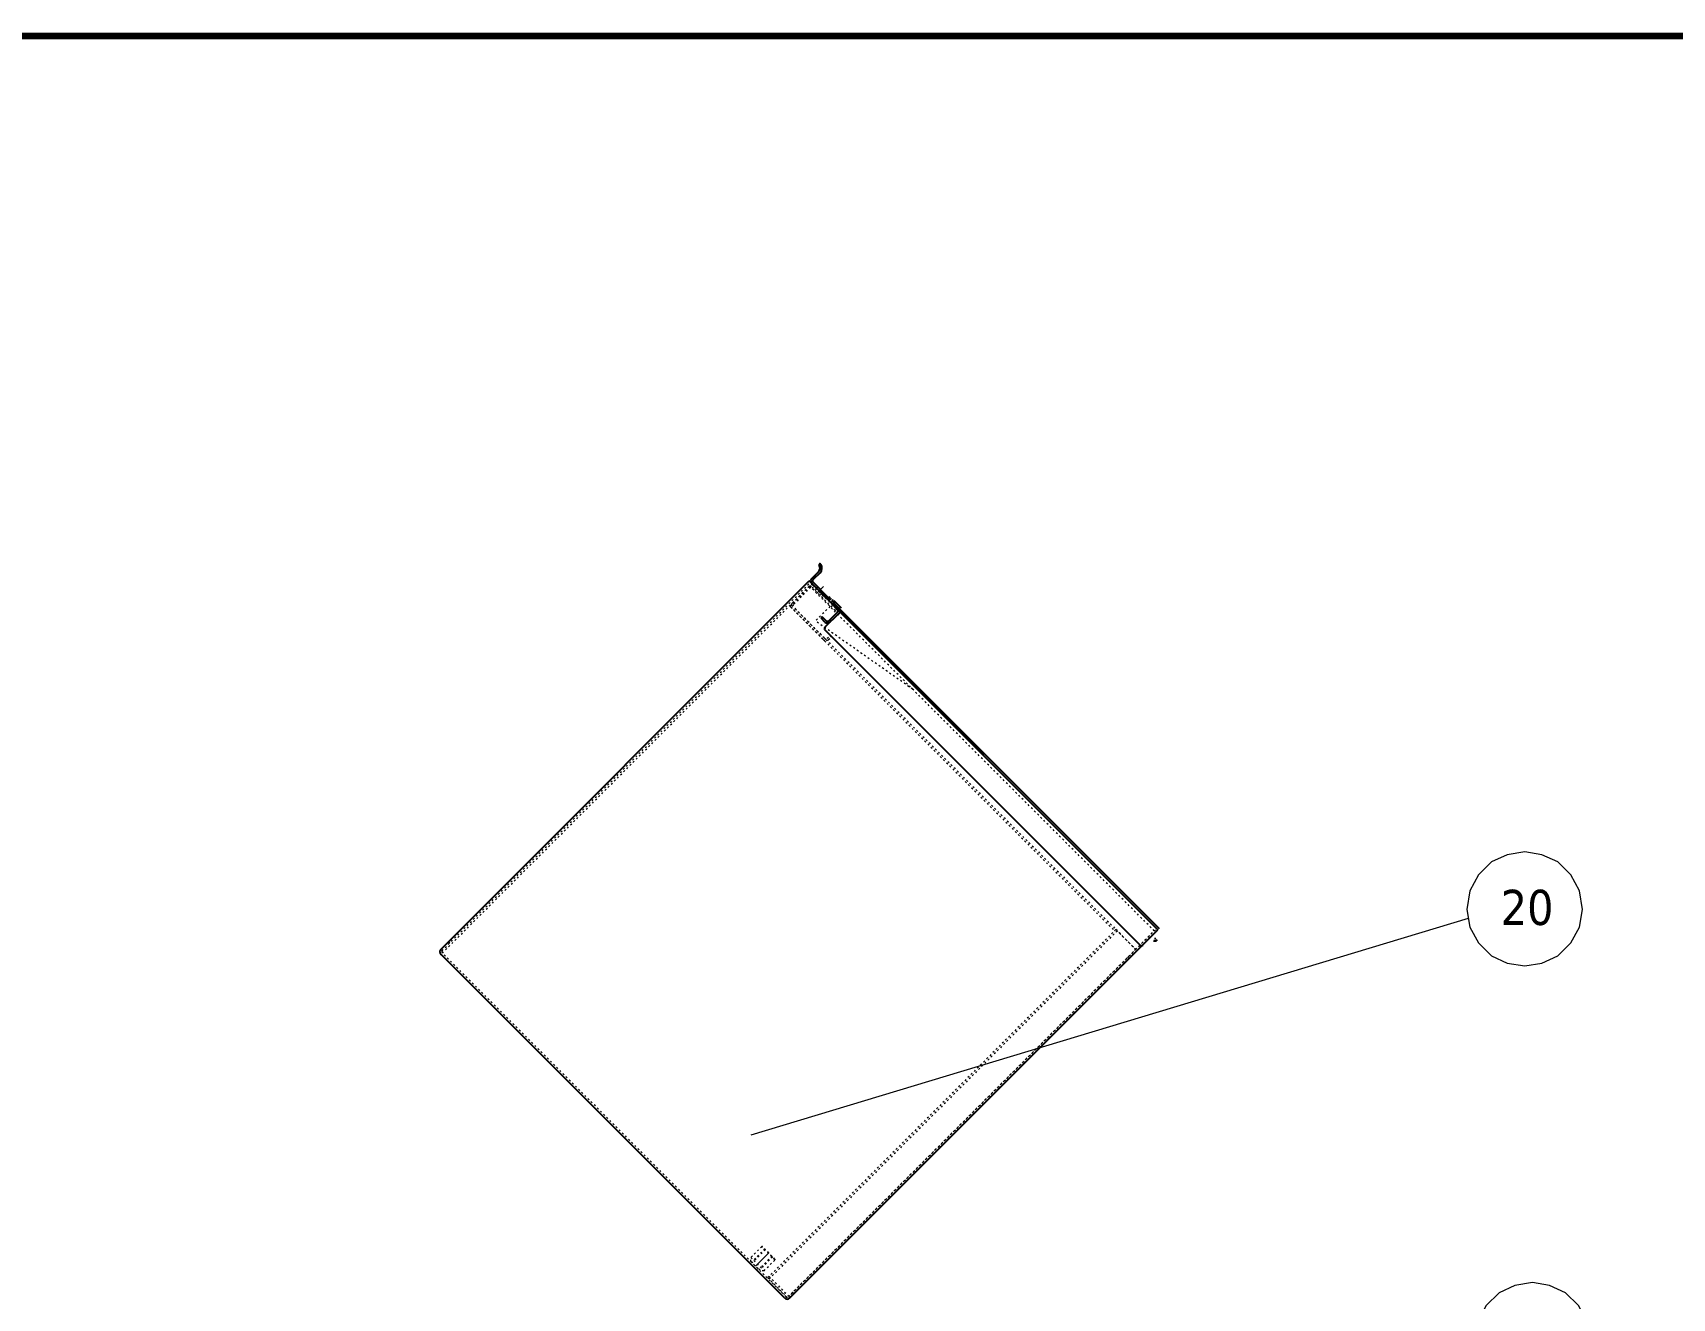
# Model space of a CAD drawing. Header units: millimetres. Extents: x 13152 to 35294, y -6229 to 54471.
# Drawn here: x 29386 to 31137, y 52926 to 54277 of the extents above; entities that cross this region are included whole.
import ezdxf

# ---------------------------------------------------------------- set-up
doc = ezdxf.new("R2010")
doc.units = ezdxf.units.MM
doc.header["$LTSCALE"] = 4
doc.linetypes.add('ACAD_ISO03W100', pattern=[1.18, 0.47, -0.71])
doc.linetypes.add('ACAD_ISO10W100', pattern=[18, 12, -3, 0, -3])
doc.layers.add('1', color=12, linetype='Continuous')
doc.layers.add('标注、文本', color=3, linetype='Continuous', lineweight=25)
doc.layers.add('铁心', color=3, linetype='Continuous', lineweight=0)
doc.styles.add('Tahoma$001', font='tahoma.ttf', dxfattribs={"height": 2.159784})

msp = doc.modelspace()

# ---------------------------------------------------------------- linework, layer by layer
at = {"layer": '1', "color": 0, "lineweight": 40, "const_width": 6.91}
msp.add_lwpolyline([(26990.66, 48827.4), (34568.52, 48827.4), (34568.52, 54273.98), (26990.66, 54273.98), (26990.66, 48827.4)], dxfattribs=at)
at = {"layer": '标注、文本'}
for p, q in [((30218.25, 53694.69), (30225.67, 53702.12)), ((30227.09, 53700.71), (30219.66, 53693.28)), ((30226.32, 53709.84), (30226.32, 53709.84)), ((29822.27, 53298.71), (30215.42, 53691.87)), ((30588.06, 53319.22), (30215.42, 53691.87)), ((30233.8, 53673.48), (30218.25, 53689.04)), ((30219.66, 53690.45), (30235.22, 53674.9)), ((30245.83, 53661.46), (30240.88, 53666.41)), ((30250.07, 53662.87), (30242.29, 53670.65)), ((30247.24, 53662.87), (30242.29, 53667.82)), ((30244.41, 53662.87), (30586.65, 53320.64)), ((30245.83, 53661.46), (30588.06, 53319.22)), ((30247.24, 53662.87), (30589.48, 53320.64)), ((30229.56, 53653.68), (30228.15, 53652.27)), ((30232.39, 53648.03), (30228.15, 53652.27)), ((30233.8, 53649.44), (30229.56, 53653.68)), ((30247.24, 53657.22), (30232.39, 53642.37)), ((30245.83, 53658.63), (30236.63, 53649.44)), ((30232.39, 53639.54), (30568.97, 53302.96)), ((30194.91, 52926.07), (30588.06, 53319.22)), ((30189.26, 52926.07), (29822.27, 53293.06)), ((29831.46, 53305.08), (29830.05, 53306.49)), ((30179, 52966.73), (30179, 52967.44)), ((30199.16, 52930.31), (30197.74, 52931.73))]:
    msp.add_line(p, q, dxfattribs=at)
at = {"layer": '标注、文本', "color": 2, "linetype": 'ACAD_ISO03W100', "lineweight": 18}
for p, q in [((29823.33, 53296.94), (30216.83, 53690.45)), ((29823.33, 53296.94), (30213.65, 53687.27)), ((29823.68, 53294.47), (30215.06, 53685.85)), ((30216.48, 53685.85), (30195.26, 53664.64)), ((30215.77, 53686.56), (30197.38, 53668.17)), ((30217.18, 53685.15), (30198.8, 53666.76)), ((30217.18, 53685.15), (30215.77, 53686.56)), ((30584.17, 53318.16), (30216.48, 53685.85)), ((30243.35, 53660.4), (30217.89, 53685.85)), ((30219.31, 53687.27), (30244.76, 53661.81)), ((30222.84, 53683.73), (30221.43, 53682.32)), ((30224.61, 53685.5), (30223.2, 53684.09)), ((30228.5, 53678.07), (30227.08, 53676.66)), ((30230.27, 53679.85), (30228.85, 53678.43)), ((30195.26, 53664.64), (30541.75, 53318.16)), ((30196.68, 53666.05), (30564.37, 53298.36)), ((30230.62, 53629.28), (30197.38, 53662.52)), ((30232.03, 53630.7), (30198.8, 53663.93)), ((30237.69, 53664.64), (30222.13, 53649.08)), ((30244.76, 53661.81), (30243.35, 53660.4)), ((30326.08, 53576.25), (30222.13, 53649.08)), ((30234.86, 53630.7), (30237.69, 53633.53)), ((30236.28, 53629.28), (30239.1, 53632.11)), ((30239.1, 53632.11), (30237.69, 53633.53)), ((30543.16, 53319.57), (30171.22, 52947.63)), ((30544.57, 53318.16), (30172.64, 52946.22)), ((30193.5, 52927.48), (30586.65, 53320.64)), ((30541.75, 53318.16), (30543.16, 53319.57)), ((30564.37, 53298.36), (30543.16, 53319.57)), ((30543.16, 53319.57), (30564.37, 53298.36)), ((30564.37, 53298.36), (30584.17, 53318.16)), ((29823.33, 53295.53), (29824.03, 53294.82)), ((30190.67, 52927.48), (29823.68, 53294.47)), ((30564.37, 53298.36), (30193.5, 52927.48)), ((30557.32, 53288.77), (30555.2, 53290.09)), ((30164.86, 52980.87), (30153.19, 52969.2)), ((30168.04, 52978.4), (30153.9, 52964.25)), ((30168.75, 52977.69), (30154.61, 52963.55)), ((30165.57, 52980.87), (30164.86, 52980.87)), ((30179, 52966.73), (30164.86, 52980.87)), ((30179, 52967.44), (30165.57, 52980.87)), ((30153.19, 52964.96), (30153.19, 52969.2)), ((30153.19, 52969.2), (30167.34, 52955.06)), ((30153.19, 52964.96), (30163.09, 52955.06)), ((30175.82, 52970.62), (30161.68, 52956.48)), ((30176.53, 52969.91), (30162.39, 52955.77)), ((30167.34, 52955.06), (30179, 52966.73)), ((30167.34, 52955.06), (30163.09, 52955.06)), ((30171.22, 52947.63), (30191.95, 52926.9)), ((30172.64, 52949.05), (30193.85, 52927.83))]:
    msp.add_line(p, q, dxfattribs=at)
at = {"layer": '标注、文本', "color": 1, "linetype": 'ACAD_ISO10W100', "lineweight": 18}
for p, q in [((30227.27, 53682.51), (30223.57, 53678.81)), ((30230.9, 53686.14), (30223.98, 53679.21)), ((30172.29, 52974.15), (30158.14, 52960.01))]:
    msp.add_line(p, q, dxfattribs=at)
at = {"layer": '标注、文本'}
for centre, radius, start, end in [((30222.14, 53705.65), 5, 315, 35.40593), ((30227.03, 53709.13), 1, 135, 215.40593), ((30227.03, 53709.13), 1, 35.40593, 135), ((30222.14, 53705.65), 7, 315, 35.40593), ((30221.08, 53691.87), 4, 135, 225), ((30221.08, 53691.87), 2, 135, 225), ((30236.63, 53676.31), 4, 225, 315), ((30236.63, 53676.31), 2, 225, 315), ((30243.7, 53669.24), 4, 135, 225), ((30243.7, 53669.24), 2, 135, 225), ((30244.41, 53660.05), 2, 315, 45), ((30244.41, 53660.05), 4, 315, 45), ((30233.8, 53640.95), 2, 135, 225), ((30235.22, 53650.85), 4, 225, 315), ((30235.22, 53650.85), 2, 225, 315), ((30585.01, 53310.97), 1, 238, 315), ((29825.1, 53295.89), 4, 135, 225), ((30570.39, 53304.37), 2, 225, 315), ((30585.01, 53310.97), 3.5, 238, 315), ((30192.09, 52928.9), 4, 225, 315)]:
    msp.add_arc(centre, radius, start, end, dxfattribs=at)
at = {"layer": '标注、文本', "color": 2, "linetype": 'ACAD_ISO03W100', "lineweight": 18}
for centre, radius, start, end in [((30216.48, 53684.44), 4, 45, 135), ((30216.48, 53684.44), 2, 45, 135), ((30200.21, 53665.35), 4, 135, 225), ((30200.21, 53665.35), 2, 135, 225), ((30233.45, 53632.11), 4, 225, 315), ((30233.45, 53632.11), 2, 225, 315), ((29824.03, 53296.24), 1, 135, 225), ((29825.1, 53295.89), 2, 135, 225), ((30192.09, 52928.9), 2, 225, 315)]:
    msp.add_arc(centre, radius, start, end, dxfattribs=at)
at = {"layer": '铁心', "lineweight": 13}
for points in [[(31041.63, 53340.87), (31038.31, 53360.74), (31029.28, 53377.91), (31015.42, 53391.77), (30998.26, 53399.3), (30979.88, 53402.61), (30961.21, 53399.3), (30944.34, 53391.77), (30930.49, 53377.91), (30921.15, 53360.74), (30918.14, 53340.87), (30921.15, 53322.19), (30930.49, 53305.33), (30944.34, 53291.47), (30961.21, 53283.64), (30979.88, 53280.63), (30998.26, 53283.64), (31015.42, 53291.47), (31029.28, 53305.33), (31038.31, 53322.19)], [(31049.81, 52880.76), (31046.5, 52900.63), (31037.46, 52917.8), (31023.61, 52931.66), (31006.44, 52939.19), (30988.07, 52942.5), (30969.39, 52939.19), (30952.53, 52931.66), (30938.67, 52917.8), (30929.33, 52900.63), (30926.32, 52880.76), (30929.33, 52862.08), (30938.67, 52845.22), (30952.53, 52831.36), (30969.39, 52823.53), (30988.07, 52820.52), (31006.44, 52823.53), (31023.61, 52831.36), (31037.46, 52845.22), (31046.5, 52862.08)]]:
    msp.add_lwpolyline(points, close=True, dxfattribs=at)
msp.add_lwpolyline([(30153.61, 53100.31), (30919.65, 53331.53), (30919.65, 53331.53)], dxfattribs=at)

# ---------------------------------------------------------------- texts
at = {"layer": '铁心', "lineweight": 13, "style": 'Tahoma$001'}
msp.add_text('20', height=37.589, dxfattribs=at).set_placement((30954.2, 53324.44))

doc.saveas('drawing.dxf')
